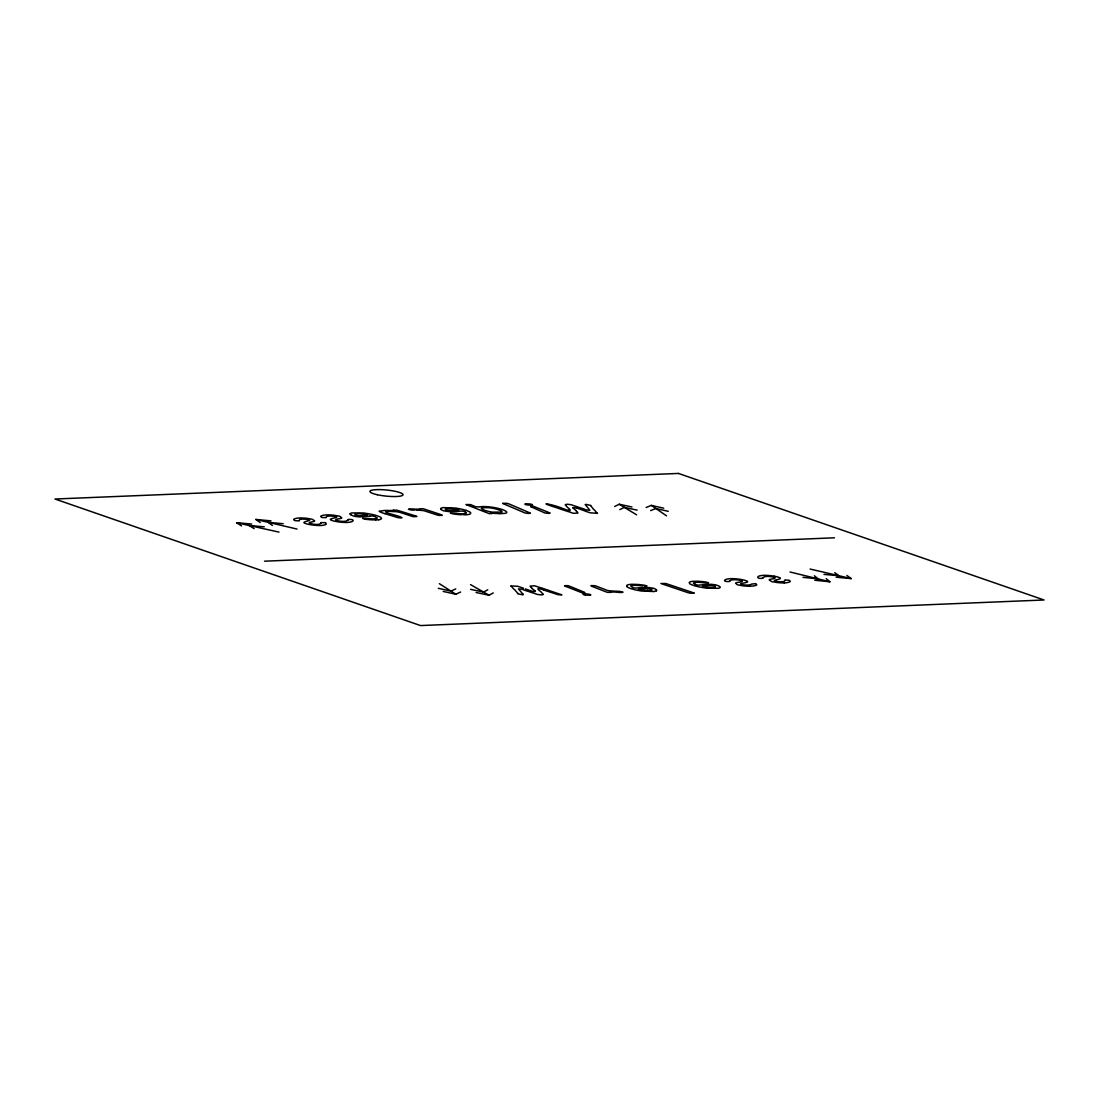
<?xml version="1.0" encoding="UTF-8"?>
<svg xmlns="http://www.w3.org/2000/svg" width="1099" height="1099" viewBox="0 0 1099 1099"><rect width="100%" height="100%" fill="white"/><g stroke="black" fill="none" stroke-linecap="round" stroke-linejoin="round"><path stroke-width="1.5" d="M293.721 519.552L294.656 520.459A12.858 2.363 5.8 0 0 295.713 520.747L299.162 520.802M350.059 513.892L350.677 514.648M470.564 512.807L470.551 513.013A16.993 3.118 5.8 0 0 470.592 513.26A8.297 1.525 5.8 0 1 470.619 513.453L470.496 513.7A14.795 2.72 5.8 0 1 468.064 514.593L466.443 514.758A18.601 3.421 5.8 0 1 463.215 514.772M309.52 520.143L306.607 519.291A8.476 1.552 5.8 0 0 302.568 519.099L300.068 519.401A6.663 1.223 5.8 0 0 299.684 519.607A18.271 3.366 5.8 0 0 299.313 520.17L299.258 520.61M626.705 586.33L626.732 586.083A15.853 2.912 5.8 0 0 626.691 585.836L626.787 585.396A14.782 2.72 5.8 0 1 629.246 584.517L630.867 584.338A18.614 3.421 5.8 0 1 634.109 584.338L637.983 584.489A19.26 3.544 5.8 0 1 642.393 584.97A12.556 2.308 5.8 0 1 644.866 585.327L647.064 586.11L644.302 586.262M440.713 509.071L440.685 508.411A19.507 3.585 5.8 0 1 441.578 508.026A24.288 4.465 5.8 0 1 443.213 507.587L455.81 508.095A11.306 2.074 5.8 0 1 457.363 508.37A4.616 0.852 5.8 0 0 458.256 508.521L461.456 509.153A27.132 4.987 5.8 0 1 463.174 509.551L466.127 510.389M656.543 590.094L656.57 590.712M611.36 592.32L607.623 592.388A7.171 1.319 5.8 0 1 606.469 592.031L592.127 586.413A7.872 1.442 5.8 0 1 591.193 585.918L591.125 585.877A4.478 0.824 5.8 0 1 591.028 585.602L594.724 585.712A6.36 1.168 5.8 0 1 595.699 585.959A9.245 1.703 5.8 0 1 596.702 586.303L607.252 590.369A3.901 0.714 5.8 0 0 608.599 590.63A7.844 1.442 5.8 0 0 610.536 590.864L611.786 590.987A17.048 3.132 5.8 0 0 615.165 591.18L618.188 591.303A12.968 2.39 5.8 0 1 619.287 591.358A11.196 2.061 5.8 0 1 620.344 591.441L622.954 592.127A4.547 0.838 5.8 0 1 622.817 592.292L621.691 592.485A7.047 1.291 5.8 0 1 618.971 592.416A13.724 2.528 5.8 0 1 616.154 592.155A10.894 2.006 5.8 0 1 614.712 592.004L611.099 591.99M784.865 580.231L784.713 580.712A18.243 3.352 5.8 0 1 784.246 581.275A6.69 1.236 5.8 0 1 783.834 581.467L781.677 581.742A8.449 1.552 5.8 0 1 777.172 581.536L774.355 580.67A9.836 1.813 5.8 0 1 775.001 580.217A27.296 5.028 5.8 0 1 776.498 579.819L778.284 579.379A28.656 5.275 5.8 0 0 779.713 578.885A11.567 2.129 5.8 0 0 780.359 578.335A7.707 1.415 5.8 0 0 779.768 577.689L777.529 576.92A11.965 2.198 5.8 0 0 774.204 576.206M326.046 517.533L326.266 517.025A18.133 3.338 5.8 0 1 326.801 516.475A6.676 1.223 5.8 0 1 327.241 516.296L329.879 516.022A8.449 1.552 5.8 0 1 333.986 516.255L336.747 517.052A9.754 1.8 5.8 0 1 336.019 517.56A26.802 4.932 5.8 0 1 334.467 517.959L332.599 518.385A28.643 5.275 5.8 0 0 331.101 518.852A11.526 2.116 5.8 0 0 330.373 519.401A7.748 1.429 5.8 0 0 330.895 520.047L332.695 520.72A11.993 2.212 5.8 0 0 336.885 521.627A11.91 2.198 5.8 0 0 345.374 522.465A9.273 1.703 5.8 0 0 347.765 522.437L351.117 521.915A29.687 5.454 5.8 0 0 352.779 521.214C354.689 519.236 349.152 519.264 348.136 519.566A6.058 1.113 5.8 0 0 347.916 519.909M590.616 594.957L590.451 594.573A4.753 0.879 5.8 0 0 584.956 593.886M694.032 593.089L690.543 593.185A4.341 0.797 5.8 0 1 689.128 592.938L688.675 592.828A9.204 1.69 5.8 0 1 687.136 592.375L660.911 583.528L665.843 583.514L694.032 592.979M321.183 522.574L325.744 522.726L326.238 524.141A29.453 5.413 5.8 0 1 324.59 524.965L321.705 525.459A9.3 1.717 5.8 0 1 319.383 525.514A11.952 2.198 5.8 0 1 310.371 524.676A11.965 2.198 5.8 0 1 306.594 523.88L304.657 523.206A7.72 1.415 5.8 0 1 303.983 522.561A11.471 2.116 5.8 0 1 304.547 521.998A28.656 5.275 5.8 0 1 305.865 521.489L307.555 521.022A27.2 5 5.8 0 0 308.956 520.61A9.809 1.8 5.8 0 0 309.52 520.143M491.899 513.563L489.302 513.631A15.908 2.926 5.8 0 1 488.135 513.219L468.682 505.595A18.793 3.462 5.8 0 0 468.009 505.348A21.142 3.888 5.8 0 1 467.35 505.114L466.58 504.812A5.646 1.044 5.8 0 1 465.99 504.523L470.702 504.606A13.325 2.445 5.8 0 1 471.732 505.073A13.545 2.486 5.8 0 0 472.776 505.554A32.846 6.045 5.8 0 1 473.916 506.035A32.997 6.072 5.8 0 0 475.056 506.502A4.712 0.865 5.8 0 0 476.004 506.79L479.507 506.941M502.724 503.328L506.612 503.328A4.314 0.797 5.8 0 1 507.917 503.603L508.315 503.713A9.053 1.662 5.8 0 1 509.579 504.18L530.419 513.109L529.004 513.425A5.028 0.92 5.8 0 1 528.152 513.425L525.006 512.945L502.724 503.466M710.627 585.506L714.034 585.808A6.072 1.113 5.8 0 1 715.161 586.33A6.924 1.278 5.8 0 1 715.339 586.852A7.885 1.456 5.8 0 1 710.902 587.525L709.528 587.457A17.598 3.242 5.8 0 1 706.382 587.141A13.573 2.5 5.8 0 1 704.212 586.866L702.343 586.358L705.668 585.794M585.369 504.592L585.685 504.482A8.256 1.525 5.8 0 1 586.083 504.414L590.63 505.375A7.473 1.374 5.8 0 1 590.699 505.485M325.95 517.629L322.392 517.547A13.422 2.473 5.8 0 1 321.403 517.258L320.688 516.351A20.538 3.778 5.8 0 1 321.403 515.857A18.848 3.462 5.8 0 1 323.491 515.211L324.713 515.033A10.578 1.951 5.8 0 1 333.368 515.184L334.11 515.28A5.509 1.017 5.8 0 1 336.102 515.61A5.605 1.03 5.8 0 0 336.679 515.733L337.187 515.802A7.281 1.346 5.8 0 0 338.355 515.994L339.179 516.145A3.956 0.728 5.8 0 1 339.632 516.269L340.402 516.722M487.764 589.792L483.56 592.086L470.606 589.352M476.087 592.498L489.041 595.218L493.245 592.938M359.854 515.761L356.502 515.458A6.113 1.126 5.8 0 1 355.265 514.936A6.951 1.278 5.8 0 1 354.95 514.401A7.885 1.456 5.8 0 1 359.098 513.645L360.719 513.741A18.092 3.324 5.8 0 1 363.233 513.961A14.136 2.596 5.8 0 1 365.747 514.25L367.712 514.758L364.634 515.362A30.923 5.687 5.8 0 1 361.846 515.582L360.129 515.678M614.684 506.474L619.245 504.249L631.994 507.01M619.822 509.606L624.383 507.381L637.132 510.142M455.742 588.913L450.92 591.111L438.322 588.308M443.185 591.427L455.783 594.229L460.618 592.031M542.975 594.545L543.016 594.532A7.775 1.429 5.8 0 0 543.181 594.119A8.71 1.607 5.8 0 0 542.892 593.817A19.851 3.654 5.8 0 0 542.48 593.446A31.239 5.742 5.8 0 1 542.233 593.254L541.999 593.048A32.091 5.907 5.8 0 1 541.587 592.54A34.618 6.374 5.8 0 0 541.161 592.031L539.087 590.369A62.835 11.553 5.8 0 1 538.139 589.435L538.029 588.638L540.667 589.037A6.017 1.113 5.8 0 1 542.233 589.462A32.956 6.058 5.8 0 1 543.552 589.929L544.046 590.108M646.13 507.504L651.322 505.375L663.7 508.205M650.649 510.609L655.828 508.48L668.219 511.31M647.599 588.679L651.006 589.05A6.086 1.113 5.8 0 1 651.886 589.559A6.965 1.278 5.8 0 1 651.762 590.067A7.899 1.456 5.8 0 1 646.693 590.589L645.031 590.451A18.12 3.338 5.8 0 1 642.517 590.149A14.067 2.583 5.8 0 1 640.071 589.792L638.368 589.366L642.214 588.83A30.47 5.605 5.8 0 1 645.388 588.734L647.352 588.707M565.628 504.578L565.545 504.606A7.858 1.442 5.8 0 0 565.312 505.018A8.778 1.621 5.8 0 0 565.587 505.32A19.507 3.585 5.8 0 0 565.971 505.691A32.627 6.003 5.8 0 1 566.15 505.842L566.425 506.103A32.544 5.99 5.8 0 1 566.823 506.598A33.945 6.251 5.8 0 0 567.208 507.106L569.172 508.755A62.973 11.581 5.8 0 1 570.065 509.689L570.12 510.486L568.801 510.307M631.266 585.794L630.908 586.014A5.907 1.085 5.8 0 0 631.087 586.303M631.375 585.767L631.54 585.74A13.408 2.473 5.8 0 1 631.994 585.657L634.041 585.382A8.888 1.635 5.8 0 1 634.521 585.327L634.892 585.314A4.588 0.838 5.8 0 1 636.843 585.341A7.817 1.442 5.8 0 1 638.945 585.547A16.787 3.091 5.8 0 1 641.074 585.822L642.585 586.042M393.799 510.032L397.357 510.279L416.191 516.132A5.413 0.989 5.8 0 1 416.851 516.53L413.183 516.667A139.367 25.634 5.8 0 1 407.248 514.744A139.353 25.634 5.8 0 0 401.423 512.848A27.654 5.083 5.8 0 0 399.981 512.422A7.775 1.429 5.8 0 0 398.291 512.024A5.234 0.962 5.8 0 0 396.231 511.708L393.758 511.543A5.44 1.003 5.8 0 1 393.044 511.516M654.015 591.523L641.404 591.015A11.059 2.033 5.8 0 1 639.852 590.726A4.547 0.838 5.8 0 0 638.972 590.575L635.772 589.943A27.241 5.014 5.8 0 1 634.068 589.559L631.114 588.721A30.566 5.619 5.8 0 1 626.952 586.77L626.746 586.605M480.373 506.804L480.442 506.804A13.257 2.445 5.8 0 1 481.335 506.639A4.19 0.769 5.8 0 1 482.379 506.57L485.181 506.598A10.935 2.006 5.8 0 1 488.08 506.776A14.74 2.706 5.8 0 1 493.767 507.491A16.98 3.118 5.8 0 1 497.05 508.123L498.3 508.397A20.428 3.75 5.8 0 1 500.072 508.851A18.23 3.352 5.8 0 1 502.902 509.771A28.354 5.22 5.8 0 1 505.719 511.131L506.515 511.791A16.828 3.091 5.8 0 1 506.749 512.381A13.985 2.569 5.8 0 1 505.389 513.315L499.729 513.714A10.523 1.937 5.8 0 1 497.998 513.59L497.559 513.563M378.715 519.731L380.048 519.497A14.782 2.72 5.8 0 0 381.49 518.453L381.477 518.316A8.284 1.525 5.8 0 0 381.202 517.986A16.897 3.105 5.8 0 1 380.968 517.711L380.776 517.464A8.943 1.649 5.8 0 0 380.625 517.231L380.268 517.025A30.58 5.619 5.8 0 0 374.759 515.06L371.38 514.277A26.884 4.946 5.8 0 0 369.498 513.92L366.063 513.37A4.492 0.824 5.8 0 1 365.143 513.233A12.199 2.239 5.8 0 0 364.167 513.082A10.276 1.896 5.8 0 0 363.412 512.986L351.68 512.931A22.035 4.053 5.8 0 0 350.045 513.879M785.222 580.025L788.478 580.176A13.449 2.473 5.8 0 1 789.494 580.464L790.305 581.357A20.647 3.805 5.8 0 1 789.659 581.866A18.875 3.476 5.8 0 1 787.667 582.525L786.486 582.717A10.688 1.964 5.8 0 1 784.164 582.882M710.394 585.547L708.594 585.63A30.47 5.605 5.8 0 0 705.682 585.794M264.516 561.191L834.484 537.809M375.817 519.868L372.163 519.854A16.279 2.995 5.8 0 1 370.885 519.772A20.881 3.846 5.8 0 1 367.767 519.511A12.515 2.308 5.8 0 1 365.225 519.209L362.574 518.357L368.234 518.536A16.76 3.077 5.8 0 0 370.39 518.755A7.872 1.442 5.8 0 0 372.451 518.893A4.588 0.838 5.8 0 0 374.251 518.852L374.58 518.824A9.122 1.676 5.8 0 0 374.965 518.742L376.49 518.398A16.389 3.009 5.8 0 0 376.93 518.275L377.273 517.986A5.893 1.085 5.8 0 0 376.847 517.656L376.751 517.602M451.881 510.376L446.263 510.073A6.099 1.126 5.8 0 1 445.37 509.551A6.924 1.278 5.8 0 1 445.493 509.057A7.899 1.456 5.8 0 1 450.535 508.521L452.211 508.658A18.092 3.324 5.8 0 1 455.055 509.002A13.504 2.486 5.8 0 1 457.17 509.318L458.887 509.799L455.041 510.279A30.277 5.564 5.8 0 1 451.881 510.376M530.652 505.197L532.479 504.675M415.999 510.128L416.397 510.142A17.117 3.146 5.8 0 1 419.667 510.252L420.903 510.348A7.817 1.442 5.8 0 1 422.868 510.554A3.888 0.714 5.8 0 1 424.269 510.788L436.55 514.785A9.396 1.731 5.8 0 0 437.69 515.115A6.306 1.168 5.8 0 0 438.748 515.362L442.265 515.376A4.465 0.824 5.8 0 0 442.086 515.143L441.935 515.046A7.872 1.442 5.8 0 0 440.768 514.552L424.049 509.016A7.212 1.333 5.8 0 0 422.744 508.672L419.543 509.029A5.838 1.072 5.8 0 1 419.653 509.125L417.139 509.345M414.502 510.101L413.485 510.087A12.007 2.212 5.8 0 1 411.383 510.005L408.54 509.345A4.561 0.838 5.8 0 1 408.581 509.167L409.515 508.933A7.034 1.291 5.8 0 1 412.111 508.947A13.806 2.541 5.8 0 1 414.886 509.139A11.677 2.143 5.8 0 1 416.329 509.263L417.002 509.332M461.525 514.744L459.341 514.634A16.32 3.009 5.8 0 1 458.036 514.511A20.771 3.819 5.8 0 1 454.917 514.153A12.515 2.294 5.8 0 1 452.445 513.783L450.274 512.958L456.236 513.288A16.801 3.091 5.8 0 0 458.365 513.563A7.899 1.456 5.8 0 0 460.467 513.769A4.602 0.852 5.8 0 0 462.418 513.796L462.789 513.783A9.012 1.662 5.8 0 0 463.27 513.728L465.193 513.467A15.839 2.912 5.8 0 0 465.756 513.37L466.374 513.082A5.866 1.085 5.8 0 0 466.196 512.807M392.81 511.502L392.398 511.488A26.555 4.891 5.8 0 0 389.939 511.365A6.113 1.126 5.8 0 0 387.988 511.365A7.693 1.415 5.8 0 0 387.164 511.42L386.065 511.639A5.22 0.962 5.8 0 0 385.831 512.065A6.896 1.264 5.8 0 0 386.669 512.587A17.9 3.297 5.8 0 0 388.098 513.137A28.931 5.316 5.8 0 0 391.642 514.181L395.928 515.417M241.56 525.885L236.615 522.739L251.712 524.031M264.268 526.806L249.171 525.514L254.116 528.66M496.899 513.494L492.366 513.26A6.676 1.223 5.8 0 0 492.173 513.329M260.216 522.588L255.902 519.47L271.027 520.871M283.199 523.715L268.074 522.3L272.387 525.418M823.948 574.379L839.073 575.78L834.732 572.661M836.133 577.209L851.272 578.61L846.917 575.491M802.971 577.346L818.109 578.871L814.4 575.78M814.771 580.245L829.91 581.769L826.201 578.678M705.737 583.006L708.635 582.868L706.135 582.058A12.405 2.28 5.8 0 0 703.607 581.728A18.532 3.407 5.8 0 0 698.909 581.316L697.631 581.275A9.506 1.745 5.8 0 0 697.082 581.275L695.447 581.289A17.666 3.256 5.8 0 0 692.164 581.385L691.01 581.605A15.166 2.789 5.8 0 0 689.732 582.072A14.397 2.651 5.8 0 0 689.224 582.594L689.403 583.047A16.897 3.105 5.8 0 1 689.581 583.349L689.623 583.432A9.012 1.662 5.8 0 0 689.787 583.789L690.172 584.022A30.511 5.619 5.8 0 0 695.2 585.973L698.456 586.77A27.077 4.987 5.8 0 0 700.283 587.141L703.648 587.718A4.465 0.824 5.8 0 1 704.555 587.855A12.336 2.267 5.8 0 0 705.517 588.02A10.715 1.964 5.8 0 0 706.259 588.13L706.341 588.13M490.497 511.928L485.016 510.431A32.311 5.948 5.8 0 1 484.59 510.266L483.725 509.895A28.272 5.207 5.8 0 1 482.296 509.208A14.782 2.72 5.8 0 1 481.362 508.562L481.527 508.136A3.943 0.728 5.8 0 1 481.966 508.04A12.391 2.28 5.8 0 0 482.461 507.972A5.536 1.017 5.8 0 1 482.942 507.944L483.78 507.834A12.803 2.349 5.8 0 0 484.096 507.793A5.413 0.989 5.8 0 1 484.632 507.724L487.791 507.669A5.11 0.934 5.8 0 1 489.714 507.82L490.209 507.875A9.671 1.786 5.8 0 1 492.64 508.26L494.028 508.535A18.944 3.489 5.8 0 1 497.366 509.373L501.144 510.774A7.885 1.456 5.8 0 1 501.474 510.994L501.556 511.062A7.198 1.319 5.8 0 1 501.762 511.406M706.891 588.212L718.293 588.322A22.117 4.066 5.8 0 0 720.23 587.416L719.79 586.66M704.651 582.896L702.865 582.676A16.966 3.118 5.8 0 0 700.709 582.429A7.94 1.456 5.8 0 0 698.621 582.278A4.602 0.852 5.8 0 0 696.766 582.291L696.519 582.305A9.039 1.662 5.8 0 0 696.01 582.388L694.444 582.69A15.551 2.857 5.8 0 0 693.867 582.813L693.455 583.129A5.907 1.085 5.8 0 0 693.785 583.432L694.554 583.844A19.782 3.64 5.8 0 0 694.911 584.16M490.621 511.955L490.992 511.997A7.872 1.442 5.8 0 1 491.789 512.12L501.913 512.107A7.679 1.415 5.8 0 1 501.68 511.846M568.485 510.266L567.482 510.073A6.113 1.126 5.8 0 1 565.944 509.661A33.822 6.223 5.8 0 1 564.652 509.18L564.172 509.002M585.355 595.012L588.666 595.205A3.998 0.742 5.8 0 0 590.644 594.999M236.615 522.739L279.009 532.108M810.087 569.048L851.272 578.61M255.902 519.47L297.018 529.045M790.057 572.002L829.91 581.769M396.286 515.513L397.055 515.747A29.096 5.358 5.8 0 1 400.05 516.736L401.987 517.711L400.338 517.89A5.591 1.03 5.8 0 1 399.074 517.766A4.272 0.783 5.8 0 1 397.975 517.602A3.792 0.701 5.8 0 1 397.55 517.533L384.732 513.604M542.384 588.308L548.731 590.355A35.566 6.539 5.8 0 1 549.28 590.548L549.692 590.726A5.165 0.948 5.8 0 0 549.981 590.864L561.864 594.82L558.388 594.779L545.942 590.781A6.979 1.278 5.8 0 1 544.802 590.397L544.197 590.163M542.082 588.212L540.543 587.718A7.253 1.333 5.8 0 0 539.458 587.402A7.034 1.291 5.8 0 1 538.386 587.072A51.612 9.493 5.8 0 1 537.219 586.674L535.419 586.083A6.718 1.236 5.8 0 0 534.183 585.781L530.075 586.152A17.241 3.173 5.8 0 0 530.24 586.385A9.918 1.827 5.8 0 1 530.597 586.866A10.125 1.868 5.8 0 0 530.735 587.154A17.007 3.132 5.8 0 0 531.105 587.484L532.04 588.171M525.432 588.954L529.004 590.232A30.387 5.591 5.8 0 0 531.82 591.097A6.992 1.291 5.8 0 0 533.455 591.468L535.378 591.482M523.564 588.267L520.28 587.127A27.502 5.055 5.8 0 0 517.492 586.262L510.678 585.904A18.71 3.448 5.8 0 0 511.406 586.495L512.01 587.058A77.713 14.301 5.8 0 0 512.271 587.374L513.604 588.844A9.149 1.69 5.8 0 0 513.906 589.146L514.799 589.82A8.888 1.635 5.8 0 1 515.115 590.163A52.409 9.644 5.8 0 0 515.981 591.276A91.698 16.87 5.8 0 1 516.956 592.416A18.985 3.489 5.8 0 0 517.437 592.911A19.205 3.531 5.8 0 1 517.904 593.419L517.931 593.501M558.539 508.37L559.089 508.617A43.04 7.913 5.8 0 0 559.679 508.81L567.537 511.392A7.377 1.36 5.8 0 0 568.595 511.708A7.061 1.305 5.8 0 1 569.667 512.038A49.908 9.177 5.8 0 1 570.807 512.436L572.579 513.041A6.649 1.223 5.8 0 0 573.802 513.329L577.978 512.999A17.309 3.187 5.8 0 0 577.813 512.752A9.932 1.827 5.8 0 1 577.483 512.271A10.097 1.855 5.8 0 0 577.36 511.983A16.856 3.105 5.8 0 0 577.016 511.653L576.178 511.008M350.897 514.84L350.952 514.868A21.719 3.998 5.8 0 0 352.71 515.665A18.697 3.434 5.8 0 0 355.046 516.42L359.84 516.97A5.852 1.072 5.8 0 1 360.225 516.901A5.179 0.948 5.8 0 1 360.637 516.86A27.31 5.028 5.8 0 1 363.371 516.681A27.502 5.055 5.8 0 0 366.104 516.516L368.467 516.324A8.998 1.649 5.8 0 0 369.8 516.145M470.523 584.613L489.041 595.218M619.245 504.249L636.582 514.813M439.353 583.679L455.783 594.229M651.322 505.375L666.557 515.871M340.511 516.86L340.635 516.997A6.786 1.25 5.8 0 0 340.924 517.217L341.171 517.395A27.049 4.973 5.8 0 1 341.775 517.835L341.597 518.178A5.316 0.975 5.8 0 1 341.088 518.357L339.907 518.646A10.152 1.868 5.8 0 1 339.564 518.714L337.654 519.003A15.963 2.94 5.8 0 0 336.17 519.429L335.923 519.566A8.201 1.511 5.8 0 0 335.662 519.978L339.234 521.077A5.042 0.934 5.8 0 0 341.514 521.311A6.209 1.14 5.8 0 0 343.644 521.366A9.534 1.758 5.8 0 0 345.539 521.242L348.026 520.184M522.973 594.174L518.44 588.872L521.901 589.256A19.329 3.558 5.8 0 1 523.687 589.861L525.13 590.41A17.323 3.187 5.8 0 0 526.764 590.946A78.056 14.356 5.8 0 1 530.666 592.196A77.273 14.218 5.8 0 0 534.581 593.446A11.622 2.143 5.8 0 1 535.955 593.941A11.031 2.033 5.8 0 0 537.48 594.449L541.051 594.902A9.52 1.758 5.8 0 0 542.095 594.738A19.233 3.544 5.8 0 0 542.769 594.6M762.843 577.634L765.165 576.549A9.616 1.772 5.8 0 1 767.006 576.426A6.264 1.154 5.8 0 1 769.135 576.453A5.055 0.934 5.8 0 1 771.402 576.687L775.07 577.772A8.188 1.511 5.8 0 1 774.864 578.198L774.644 578.321A16.004 2.94 5.8 0 1 773.229 578.775L771.374 579.077A11.155 2.047 5.8 0 0 771.031 579.159L769.891 579.448A5.33 0.975 5.8 0 0 769.52 579.571L769.218 579.874A27.145 5 5.8 0 0 769.946 580.423L770.248 580.615A5.825 1.072 5.8 0 1 770.509 580.822L771.594 581.55A3.943 0.728 5.8 0 0 772.048 581.673L772.899 581.824A7.377 1.36 5.8 0 1 774.067 582.003L774.644 582.085A5.619 1.03 5.8 0 1 775.166 582.195A5.522 1.017 5.8 0 0 777.172 582.525L777.913 582.607A10.537 1.937 5.8 0 0 784.15 582.882M470.564 512.546L470.413 512.395A30.58 5.619 5.8 0 0 466.141 510.389M535.378 591.221L535.062 590.795A5.344 0.975 5.8 0 0 534.705 590.589L533.111 589.366A21.06 3.874 5.8 0 1 532.204 588.556M573.005 507.972L573.266 508.342A4.52 0.824 5.8 0 0 573.554 508.535L575.12 509.785A21.197 3.901 5.8 0 1 575.986 510.582M321.334 523.138L319.218 524.264A9.548 1.758 5.8 0 1 317.419 524.402A6.182 1.14 5.8 0 1 315.317 524.388A5.014 0.92 5.8 0 1 313.05 524.168L309.272 523.083A8.215 1.511 5.8 0 1 309.41 522.657L309.602 522.52A16.004 2.94 5.8 0 1 310.935 522.066L312.707 521.737A11.155 2.047 5.8 0 0 313.036 521.654L314.053 521.379A7.075 1.305 5.8 0 0 314.438 521.242L314.671 520.871A26.98 4.959 5.8 0 0 313.916 520.363L313.627 520.198A6.635 1.223 5.8 0 1 313.284 519.964L313.133 519.827A17.282 3.173 5.8 0 1 312.981 519.69L312.267 519.278A3.901 0.714 5.8 0 0 311.635 519.113L310.783 518.962A7.501 1.374 5.8 0 1 309.602 518.783L309.149 518.728A5.838 1.072 5.8 0 1 308.503 518.604A5.55 1.017 5.8 0 0 306.47 518.275L305.728 518.192A10.578 1.951 5.8 0 0 297.321 518.151L296.139 518.343A18.889 3.476 5.8 0 0 294.271 519.03A20.606 3.792 5.8 0 0 293.721 519.552M572.991 507.697L574.461 507.601A7.075 1.305 5.8 0 1 576.549 508.068M729.709 580.849L731.591 579.915A14.163 2.61 5.8 0 1 732.69 579.805A9.506 1.745 5.8 0 1 734.42 579.736A6.223 1.14 5.8 0 1 736.591 579.805A5.042 0.92 5.8 0 1 738.858 580.066L742.265 581.165A8.009 1.47 5.8 0 1 742.017 581.508L741.646 581.687A15.784 2.899 5.8 0 1 740.039 582.099L738.075 582.36A8.627 1.58 5.8 0 0 737.731 582.415L736.522 582.662A6.594 1.209 5.8 0 0 735.945 582.813L735.574 583.198A27.832 5.124 5.8 0 0 736.096 583.638L736.344 583.844A5.797 1.072 5.8 0 1 736.55 584.036L736.673 584.201A15.867 2.912 5.8 0 1 736.742 584.297L737.415 584.75A3.901 0.714 5.8 0 0 737.855 584.874L738.665 585.039A7.253 1.333 5.8 0 1 739.819 585.231L740.383 585.314A5.88 1.085 5.8 0 1 740.877 585.424A5.536 1.017 5.8 0 0 742.842 585.781L743.583 585.877A10.564 1.937 5.8 0 0 752.073 586.124L753.653 585.932A18.765 3.448 5.8 0 0 755.782 585.396A20.483 3.764 5.8 0 0 756.771 584.847L756.236 583.967A13.49 2.486 5.8 0 0 755.288 583.679L751.221 584.146A18.175 3.338 5.8 0 1 750.562 584.668A6.649 1.223 5.8 0 1 750.067 584.847L747.32 585.094A8.449 1.552 5.8 0 1 743.185 584.819L740.534 584.077A9.85 1.813 5.8 0 1 741.385 583.514A26.953 4.959 5.8 0 1 743.061 583.157L745.053 582.758A28.313 5.207 5.8 0 0 746.688 582.305A11.512 2.116 5.8 0 0 747.54 581.783A7.72 1.415 5.8 0 0 747.141 581.137L745.452 580.478A11.979 2.198 5.8 0 0 741.894 579.626A11.938 2.198 5.8 0 0 732.896 578.651A9.314 1.717 5.8 0 0 730.45 578.651L727.195 579.049A29.206 5.371 5.8 0 0 725.079 579.791C722.757 581.659 728.252 581.824 729.585 581.398A6.099 1.126 5.8 0 0 729.763 581.11M774.191 576.206A11.897 2.184 5.8 0 0 769.396 575.56A11.993 2.212 5.8 0 0 765.192 575.327A9.273 1.703 5.8 0 0 762.816 575.354L759.821 575.821A29.357 5.399 5.8 0 0 758.022 576.618C756.469 578.665 761.538 578.596 762.898 578.198A6.099 1.126 5.8 0 0 762.981 577.909M719.57 586.44A21.678 3.984 5.8 0 0 717.99 585.657A18.834 3.462 5.8 0 0 715.806 584.888L711.149 584.27A5.481 1.003 5.8 0 1 710.201 584.393A27.448 5.055 5.8 0 1 707.344 584.531A27.145 4.987 5.8 0 0 704.486 584.654L702 584.819A9.039 1.662 5.8 0 0 700.585 584.984A9.039 1.662 5.8 0 1 699.184 585.135L698.126 585.108A7.02 1.291 5.8 0 1 697.027 584.984L696.89 584.943A10.303 1.896 5.8 0 1 694.76 584.16M656.57 590.712A22.049 4.053 5.8 0 1 653.987 591.509M656.46 589.792A21.719 3.998 5.8 0 0 655.251 589.009A18.752 3.448 5.8 0 0 653.397 588.226L648.781 587.553A5.619 1.03 5.8 0 1 647.778 587.635A27.296 5.028 5.8 0 1 644.701 587.677A27.338 5.028 5.8 0 0 641.637 587.731L638.917 587.828A8.984 1.649 5.8 0 0 637.351 587.924A8.984 1.649 5.8 0 1 635.772 588.034L634.686 587.979A6.992 1.291 5.8 0 1 633.601 587.841L633.367 587.745A13.353 2.459 5.8 0 1 632.117 587.237A4.959 0.907 5.8 0 1 631.884 587.045A18.834 3.462 5.8 0 1 631.691 586.77M584.764 593.803A3.778 0.701 5.8 0 0 583.102 593.996L583.088 594.38A4.973 0.92 5.8 0 0 585.286 595.026M517.931 593.707A7.322 1.346 5.8 0 0 518 593.845L522.602 594.793A8.284 1.525 5.8 0 0 522.987 594.724L523.289 594.628A41.281 7.597 5.8 0 0 522.973 594.174M321.21 523A6.154 1.126 5.8 0 1 321.238 522.712M378.743 519.745A18.697 3.434 5.8 0 1 375.789 519.854M369.8 516.145A8.957 1.649 5.8 0 1 371.132 515.967L372.163 515.981A6.951 1.278 5.8 0 1 373.248 516.09L373.55 516.187A10.289 1.896 5.8 0 1 375.624 516.887A18.862 3.476 5.8 0 1 375.899 517.176M393.318 510.17A16.691 3.063 5.8 0 1 392.769 510.348A3.805 0.701 5.8 0 1 391.876 510.458A8.682 1.594 5.8 0 1 390.063 510.513A25.016 4.602 5.8 0 1 387.988 510.472A18.573 3.421 5.8 0 0 386.12 510.444A7.322 1.346 5.8 0 0 384.568 510.486A5.33 0.975 5.8 0 0 384.142 510.527L382.315 510.788A7.927 1.456 5.8 0 1 381.641 510.898L381.119 510.953A7.377 1.36 5.8 0 1 379.828 511.117L379.1 511.323L381.216 512.409A40.196 7.391 5.8 0 0 384.746 513.604M440.809 509.332A21.65 3.984 5.8 0 0 442.032 510.115A18.765 3.448 5.8 0 0 443.886 510.884L448.571 511.557A5.468 1.003 5.8 0 1 449.505 511.488A27.626 5.083 5.8 0 1 452.582 511.433A27.338 5.028 5.8 0 0 455.645 511.378L458.352 511.282A8.998 1.662 5.8 0 0 459.918 511.172A9.067 1.662 5.8 0 1 461.484 511.076L462.583 511.117A6.992 1.291 5.8 0 1 463.654 511.269L463.888 511.351A10.592 1.951 5.8 0 1 465.536 512.065M465.399 512.065A18.477 3.393 5.8 0 1 465.578 512.34M531.037 506.776A4.987 0.92 5.8 0 1 530.652 506.447L531.998 506.117A6.525 1.195 5.8 0 1 533.042 506.117L550.132 513.013L549.184 513.37A3.97 0.728 5.8 0 1 548.538 513.384L544.816 512.945L531.696 507.092A16.993 3.132 5.8 0 1 531.037 506.776M530.487 505.114A4.753 0.879 5.8 0 1 525.143 504.482L524.937 504.001A3.998 0.728 5.8 0 1 526.916 503.809L530.226 504.001A4.959 0.907 5.8 0 1 532.328 504.647M558.526 508.37A5.316 0.975 5.8 0 0 558.237 508.246C532.095 500.141 555.132 505.032 562.303 508.329A6.992 1.291 5.8 0 1 563.43 508.713M576.549 508.068A30.14 5.55 5.8 0 1 579.31 508.919L587.883 512.038A28.533 5.248 5.8 0 0 590.3 512.807L597.499 513.343A18.669 3.434 5.8 0 0 596.784 512.683A16.554 3.05 5.8 0 1 596.482 512.464L596.207 512.134A76.861 14.136 5.8 0 0 595.878 511.708L594.724 510.348A9.067 1.662 5.8 0 0 594.435 510.046L593.584 509.387A8.751 1.607 5.8 0 1 593.295 509.043A52.34 9.63 5.8 0 0 592.498 507.93A92.316 16.98 5.8 0 1 591.592 506.804A18.971 3.489 5.8 0 0 591.138 506.296A19.466 3.585 5.8 0 1 590.699 505.801M585.355 504.606A41.817 7.693 5.8 0 0 585.671 505.032L589.861 510.321L586.399 509.922A19.233 3.544 5.8 0 1 584.641 509.304L583.226 508.755A17.721 3.256 5.8 0 0 581.618 508.219A78.812 14.493 5.8 0 1 577.772 506.969A76.49 14.067 5.8 0 0 573.925 505.719A11.649 2.143 5.8 0 1 572.579 505.224A11.045 2.033 5.8 0 0 571.068 504.716L567.427 504.262A9.836 1.813 5.8 0 0 566.438 504.4A19.823 3.654 5.8 0 0 565.751 504.537M584.627 592.581L583.335 592.883A6.539 1.195 5.8 0 1 582.305 592.883L564.529 585.932L565.436 585.63A3.929 0.728 5.8 0 1 566.081 585.616L567.675 585.698A4.245 0.783 5.8 0 1 568.568 585.794L583.5 591.894A16.43 3.022 5.8 0 1 584.187 592.224A5.028 0.92 5.8 0 1 584.613 592.54L584.627 592.581M678.481 473.435L54.95 499.015L420.519 625.565L1044.05 599.985L678.481 473.435M377.259 494.715A16.595 3.05 5.8 0 0 402.99 494.907A16.595 3.05 5.8 0 0 379.292 489.604A16.595 3.05 5.8 0 0 377.259 494.715"/></g></svg>
